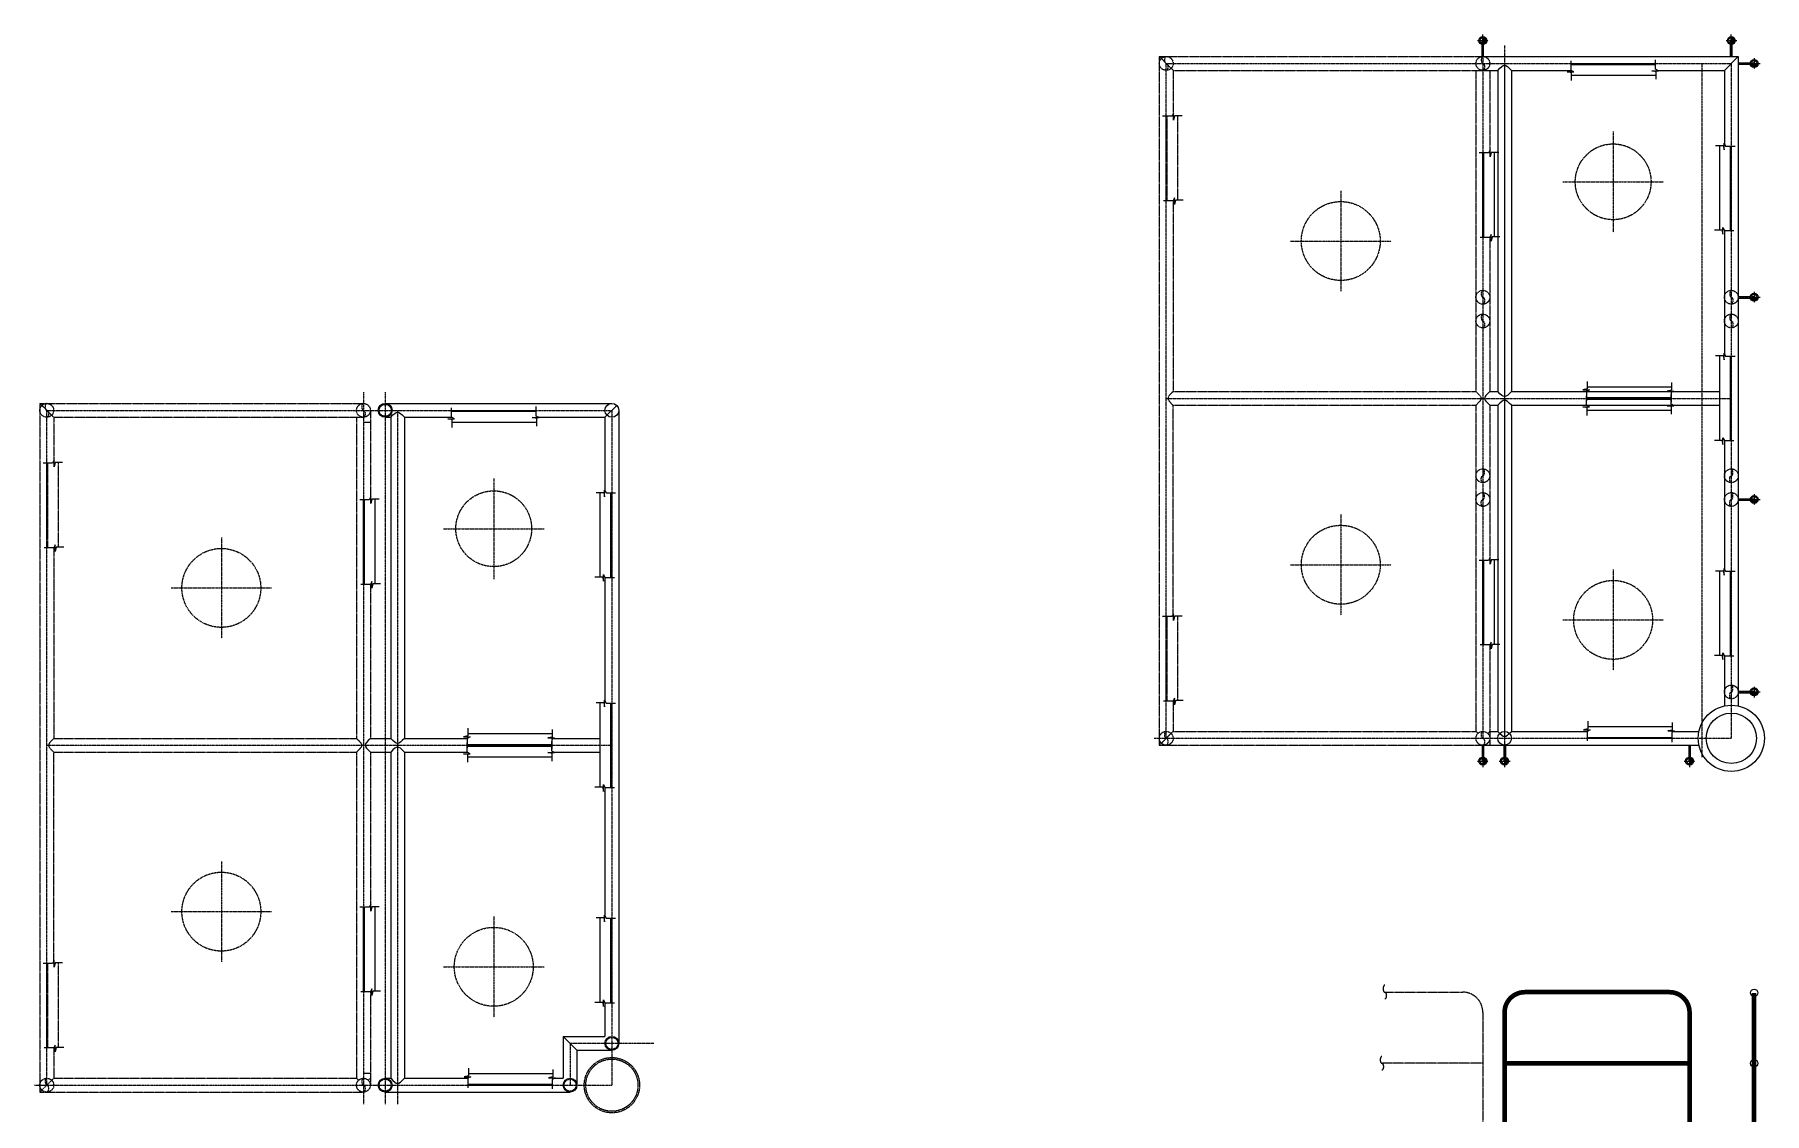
# Model space of a CAD drawing. Header units: inches. Extents: x -18249 to 140262, y -20124 to 30200.
# Drawn here: x 20064 to 31203, y 6952 to 13896 of the extents above; entities that cross this region are included whole.
import ezdxf

# ---------------------------------------------------------------- set-up
doc = ezdxf.new("R2010")
doc.units = ezdxf.units.IN
doc.header["$LTSCALE"] = 5
doc.header["$MEASUREMENT"] = 0
for name, pattern in [('CENTER', [2, 1.25, -0.25, 0.25, -0.25]), ('HIDDEN', [0.375, 0.25, -0.125]), ('PHANTOM2', [1.25, 0.625, -0.125, 0.125, -0.125, 0.125, -0.125])]:
    doc.linetypes.add(name, pattern=pattern)
for name, color, linetype, lineweight in [('CENTER LINE', 1, 'CENTER', 0), ('EXISTING', 8, 'PHANTOM2', 0), ('HATCH', 250, 'Continuous', 0), ('HIDDEN', 8, 'HIDDEN', 0), ('STRUCTURE', 3, 'Continuous', 25)]:
    doc.layers.add(name, color=color, linetype=linetype, lineweight=lineweight)
pattern_1 = [(45, (140174.7243, 70736.6536), (-2.65165043, 2.65165043), [])]

msp = doc.modelspace()

# ---------------------------------------------------------------- hatches: boundary and pattern name
at = {"layer": 'HATCH'}
h = msp.add_hatch(dxfattribs=at)
h.set_pattern_fill('ANSI31', color=256, scale=30)
h.set_pattern_definition(pattern_1)
edge = h.paths.add_edge_path()
edge.add_ellipse((29390.1448, 13848.0514), major_axis=(0, -9.75), ratio=0.5536199081, start_angle=180, end_angle=360, ccw=False)
edge.add_line((29390.1448, 13857.8014), (29390.1448, 13838.3014))
edge = h.paths.add_edge_path()
edge.add_line((29390.1448, 13838.3014), (29390.1448, 13857.8014))
edge.add_ellipse((29390.1448, 13867.5514), major_axis=(0, 9.75), ratio=0.5536199081, start_angle=180, end_angle=360)
edge.add_arc((29390.1448, 13857.8014), 19.5, 0, 90, ccw=False)
edge.add_arc((29390.1448, 13857.8014), 19.5, 270, 360, ccw=False)
h = msp.add_hatch(dxfattribs=at)
h.set_pattern_fill('ANSI31', color=256, scale=30)
h.set_pattern_definition([(45, (141774.7243, 70736.6536), (-2.65165043, 2.65165043), [])])
edge = h.paths.add_edge_path()
edge.add_ellipse((30990.1448, 13848.0514), major_axis=(0, -9.75), ratio=0.5536199081, start_angle=180, end_angle=360, ccw=False)
edge.add_line((30990.1448, 13857.8014), (30990.1448, 13838.3014))
edge = h.paths.add_edge_path()
edge.add_line((30990.1448, 13838.3014), (30990.1448, 13857.8014))
edge.add_ellipse((30990.1448, 13867.5514), major_axis=(0, 9.75), ratio=0.5536199081, start_angle=180, end_angle=360)
edge.add_arc((30990.1448, 13857.8014), 19.5, 0, 90, ccw=False)
edge.add_arc((30990.1448, 13857.8014), 19.5, 270, 360, ccw=False)
h = msp.add_hatch(dxfattribs=at)
h.set_pattern_fill('ANSI31', color=256, scale=30, angle=-90)
h.set_pattern_definition([(315, (88015.997, -97074.426), (2.65165043, 2.65165043), [])])
edge = h.paths.add_edge_path()
edge.add_ellipse((31127.3948, 13710.1536), major_axis=(-9.75, 0), ratio=0.5536199081, start_angle=180, end_angle=360, ccw=False)
edge.add_line((31137.1448, 13710.1536), (31117.6448, 13710.1536))
edge = h.paths.add_edge_path()
edge.add_line((31117.6448, 13710.1536), (31137.1448, 13710.1536))
edge.add_ellipse((31146.8948, 13710.1536), major_axis=(9.75, 0), ratio=0.5536199081, start_angle=180, end_angle=360)
edge.add_arc((31137.1448, 13710.1536), 19.5, -90, 0, ccw=False)
edge.add_arc((31137.1448, 13710.1536), 19.5, 180, 270, ccw=False)
h = msp.add_hatch(dxfattribs=at)
h.set_pattern_fill('ANSI31', color=256, scale=30, angle=-90)
h.set_pattern_definition([(315, (88015.997, -98578.778), (2.65165043, 2.65165043), [])])
edge = h.paths.add_edge_path()
edge.add_ellipse((31127.3948, 12205.8014), major_axis=(-9.75, 0), ratio=0.5536199081, start_angle=180, end_angle=360, ccw=False)
edge.add_line((31137.1448, 12205.8014), (31117.6448, 12205.8014))
edge = h.paths.add_edge_path()
edge.add_line((31117.6448, 12205.8014), (31137.1448, 12205.8014))
edge.add_ellipse((31146.8948, 12205.8014), major_axis=(9.75, 0), ratio=0.5536199081, start_angle=180, end_angle=360)
edge.add_arc((31137.1448, 12205.8014), 19.5, -90, 0, ccw=False)
edge.add_arc((31137.1448, 12205.8014), 19.5, 180, 270, ccw=False)
h = msp.add_hatch(dxfattribs=at)
h.set_pattern_fill('ANSI31', color=256, scale=30, angle=-90)
h.set_pattern_definition([(315, (88015.997, -99880.778), (2.65165043, 2.65165043), [])])
edge = h.paths.add_edge_path()
edge.add_ellipse((31127.3948, 10903.8014), major_axis=(-9.75, 0), ratio=0.5536199081, start_angle=180, end_angle=360, ccw=False)
edge.add_line((31137.1448, 10903.8014), (31117.6448, 10903.8014))
edge = h.paths.add_edge_path()
edge.add_line((31117.6448, 10903.8014), (31137.1448, 10903.8014))
edge.add_ellipse((31146.8948, 10903.8014), major_axis=(9.75, 0), ratio=0.5536199081, start_angle=180, end_angle=360)
edge.add_arc((31137.1448, 10903.8014), 19.5, -90, 0, ccw=False)
edge.add_arc((31137.1448, 10903.8014), 19.5, 180, 270, ccw=False)
h = msp.add_hatch(dxfattribs=at)
h.set_pattern_fill('ANSI31', color=256, scale=30, angle=-90)
h.set_pattern_definition([(315, (88015.997, -101119.778), (2.65165043, 2.65165043), [])])
edge = h.paths.add_edge_path()
edge.add_ellipse((31127.3948, 9664.8014), major_axis=(-9.75, 0), ratio=0.5536199081, start_angle=180, end_angle=360, ccw=False)
edge.add_line((31137.1448, 9664.8014), (31117.6448, 9664.8014))
edge = h.paths.add_edge_path()
edge.add_line((31117.6448, 9664.8014), (31137.1448, 9664.8014))
edge.add_ellipse((31146.8948, 9664.8014), major_axis=(9.75, 0), ratio=0.5536199081, start_angle=180, end_angle=360)
edge.add_arc((31137.1448, 9664.8014), 19.5, -90, 0, ccw=False)
edge.add_arc((31137.1448, 9664.8014), 19.5, 180, 270, ccw=False)
h = msp.add_hatch(dxfattribs=at)
h.set_pattern_fill('ANSI31', color=256, scale=30)
h.set_pattern_definition(pattern_1)
edge = h.paths.add_edge_path()
edge.add_ellipse((29390.1448, 9229.5514), major_axis=(0, 9.75), ratio=0.5536199081, start_angle=0, end_angle=180)
edge.add_line((29390.1448, 9219.8014), (29390.1448, 9239.3014))
edge = h.paths.add_edge_path()
edge.add_ellipse((29390.1448, 9210.0514), major_axis=(0, -9.75), ratio=0.5536199081, start_angle=0, end_angle=180, ccw=False)
edge.add_arc((29390.1448, 9219.8014), 19.5, 271.921775493, 360)
edge.add_arc((29390.1448, 9219.8014), 19.5, 0, 90)
edge.add_line((29390.1448, 9239.3014), (29390.1448, 9219.8014))
h = msp.add_hatch(dxfattribs=at)
h.set_pattern_fill('ANSI31', color=256, scale=30)
h.set_pattern_definition([(45, (140314.7243, 70736.6536), (-2.65165043, 2.65165043), [])])
edge = h.paths.add_edge_path()
edge.add_ellipse((29530.1448, 9229.5514), major_axis=(0, 9.75), ratio=0.5536199081, start_angle=0, end_angle=180)
edge.add_line((29530.1448, 9219.8014), (29530.1448, 9239.3014))
edge = h.paths.add_edge_path()
edge.add_ellipse((29530.1448, 9210.0514), major_axis=(0, -9.75), ratio=0.5536199081, start_angle=0, end_angle=180, ccw=False)
edge.add_arc((29530.1448, 9219.8014), 19.5, 270, 360)
edge.add_arc((29530.1448, 9219.8014), 19.5, 0, 90)
edge.add_line((29530.1448, 9239.3014), (29530.1448, 9219.8014))
h = msp.add_hatch(dxfattribs=at)
h.set_pattern_fill('ANSI31', color=256, scale=30)
h.set_pattern_definition([(45, (141505.7243, 70736.6536), (-2.65165043, 2.65165043), [])])
edge = h.paths.add_edge_path()
edge.add_ellipse((30721.1448, 9229.5514), major_axis=(0, 9.75), ratio=0.5536199081, start_angle=0, end_angle=180)
edge.add_line((30721.1448, 9219.8014), (30721.1448, 9239.3014))
edge = h.paths.add_edge_path()
edge.add_ellipse((30721.1448, 9210.0514), major_axis=(0, -9.75), ratio=0.5536199081, start_angle=0, end_angle=180, ccw=False)
edge.add_arc((30721.1448, 9219.8014), 19.5, 270, 360)
edge.add_arc((30721.1448, 9219.8014), 19.5, 0, 90)
edge.add_line((30721.1448, 9239.3014), (30721.1448, 9219.8014))

# ---------------------------------------------------------------- linework, layer by layer
at = {"layer": 'CENTER LINE'}
for p, q in [((29356.22426, 13857.8014), (29425.72426, 13857.8014)), ((29390.1448, 13755.3014), (29390.1448, 13896.44919)), ((29390.1448, 13827.00656), (29390.1448, 9366.8014)), ((29530.1448, 13827.00656), (29530.1448, 9366.8014)), ((30956.22426, 13857.8014), (31025.72426, 13857.8014)), ((30990.1448, 13755.3014), (30990.1448, 13896.44919)), ((27351.1448, 9366.8014), (27351.1448, 13710.8014)), ((27351.1448, 13710.8014), (30990.1448, 13710.8014)), ((27351.1448, 13516.77501), (27351.1448, 13710.8014)), ((29530.1448, 13710.8014), (29530.1448, 9244.08002)), ((30801.1448, 13710.8014), (30801.1448, 9244.08002)), ((30990.1448, 13710.8014), (30990.1448, 9366.8014)), ((31034.6448, 13710.1536), (31175.79259, 13710.1536)), ((31137.1448, 13744.07415), (31137.1448, 13674.57415)), ((30229.1448, 13272.72194), (30229.1448, 12624.88085)), ((29905.22426, 12948.8014), (30553.06534, 12948.8014)), ((28475.1448, 12891.72194), (28475.1448, 12243.88085)), ((28151.22426, 12567.8014), (28799.06534, 12567.8014)), ((31034.6448, 12205.8014), (31175.79259, 12205.8014)), ((31137.1448, 12239.72194), (31137.1448, 12170.22194)), ((22181.6448, 11593.89121), (22181.6448, 7010.96467)), ((22321.6448, 11593.89121), (22321.6448, 7010.96467)), ((20142.6448, 7133.68605), (20142.6448, 11477.68605)), ((20142.6448, 11477.68605), (23781.6448, 11477.68605)), ((20142.6448, 11283.65966), (20142.6448, 11477.68605)), ((22401.6448, 11477.68605), (22401.6448, 7010.96467)), ((23781.6448, 11477.68605), (23781.6448, 7133.68605)), ((27351.1448, 11554.8014), (30990.1448, 11554.8014)), ((23020.6448, 11039.60659), (23020.6448, 10391.7655)), ((31137.1448, 10937.72194), (31137.1448, 10868.22194)), ((28475.1448, 10807.72194), (28475.1448, 10159.88085)), ((31034.6448, 10903.8014), (31175.79259, 10903.8014)), ((22696.72426, 10715.68605), (23344.56534, 10715.68605)), ((21266.6448, 10658.60659), (21266.6448, 10010.7655)), ((28151.22426, 10483.8014), (28799.06534, 10483.8014)), ((30229.1448, 10452.72194), (30229.1448, 9804.88085)), ((20942.72426, 10334.68605), (21590.56534, 10334.68605)), ((29905.22426, 10128.8014), (30553.06534, 10128.8014)), ((31137.1448, 9698.72194), (31137.1448, 9629.22194)), ((31034.6448, 9664.8014), (31175.79259, 9664.8014)), ((27272.56534, 9366.8014), (30990.1448, 9366.8014)), ((20142.6448, 9321.68605), (23781.6448, 9321.68605)), ((29390.1448, 9322.3014), (29390.1448, 9181.1536)), ((29530.1448, 9322.3014), (29530.1448, 9181.1536)), ((29530.1448, 9322.3014), (29530.1448, 9181.1536)), ((30721.1448, 9322.3014), (30721.1448, 9181.1536)), ((29356.22426, 9219.8014), (29425.72426, 9219.8014)), ((29496.22426, 9219.8014), (29565.72426, 9219.8014)), ((30687.22426, 9219.8014), (30756.72426, 9219.8014)), ((21266.6448, 8574.60659), (21266.6448, 7926.7655)), ((20942.72426, 8250.68605), (21590.56534, 8250.68605)), ((23020.6448, 8219.60659), (23020.6448, 7571.7655)), ((22696.72426, 7895.68605), (23344.56534, 7895.68605)), ((23512.1448, 7403.18605), (23512.1448, 7133.68605)), ((23512.1448, 7403.18605), (24051.1448, 7403.18605)), ((20064.06534, 7133.68605), (23781.6448, 7133.68605))]:
    msp.add_line(p, q, dxfattribs=at)
for centre, radius in [((30229.1448, 12948.8014), 244), ((28475.1448, 12567.8014), 254), ((23020.6448, 10715.68605), 244), ((28475.1448, 10483.8014), 254), ((21266.6448, 10334.68605), 254), ((30229.1448, 10128.8014), 254), ((21266.6448, 8250.68605), 254), ((23020.6448, 7895.68605), 254)]:
    msp.add_circle(centre, radius, dxfattribs=at)
at = {"layer": 'EXISTING'}
for p, q in [((27306.6448, 13755.3014), (29390.1448, 13755.3014)), ((27306.6448, 13755.3014), (27306.6448, 9322.3014)), ((27306.6448, 13755.3014), (27395.6448, 13666.3014)), ((27395.6448, 13666.3014), (29390.1448, 13666.3014)), ((27395.6448, 13666.3014), (27395.6448, 13384.60702)), ((29345.6448, 13666.3014), (29345.6448, 11599.3014)), ((29434.6448, 13666.3014), (29434.6448, 13148.60702)), ((27351.1448, 12826.8014), (27351.1448, 13370.8014)), ((27357.1448, 12826.8014), (27357.1448, 13370.8014)), ((27426.1448, 12830.3014), (27426.1448, 13374.3014)), ((27395.6448, 12826.8014), (27395.6448, 11599.3014)), ((29434.6448, 12590.8014), (29434.6448, 11599.3014)), ((27395.6448, 11599.3014), (29345.6448, 11599.3014)), ((20098.1448, 11522.18605), (22181.6448, 11522.18605)), ((20098.1448, 11522.18605), (20098.1448, 7089.18605)), ((20098.1448, 11522.18605), (20187.1448, 11433.18605)), ((22226.1448, 11477.68605), (22226.1448, 10915.49167)), ((27395.6448, 11510.3014), (29345.6448, 11510.3014)), ((27395.6448, 10164.10702), (27395.6448, 11510.3014)), ((29345.6448, 11510.3014), (29345.6448, 9411.3014)), ((29434.6448, 11510.3014), (29434.6448, 10525.60702)), ((20187.1448, 11433.18605), (22181.6448, 11433.18605)), ((20187.1448, 11433.18605), (20187.1448, 11151.49167)), ((22137.1448, 11433.18605), (22137.1448, 9366.18605)), ((20217.6448, 10597.18605), (20217.6448, 11141.18605)), ((20142.6448, 10593.68605), (20142.6448, 11137.68605)), ((20148.6448, 10593.68605), (20148.6448, 11137.68605)), ((20187.1448, 10593.68605), (20187.1448, 9366.18605)), ((22226.1448, 10357.68605), (22226.1448, 9366.18605)), ((27351.1448, 9606.3014), (27351.1448, 10150.3014)), ((27357.1448, 9606.3014), (27357.1448, 10150.3014)), ((27426.1448, 9609.8014), (27426.1448, 10153.8014)), ((29434.6448, 9967.8014), (29434.6448, 9322.3014)), ((27395.6448, 9606.3014), (27395.6448, 9411.3014)), ((20187.1448, 9366.18605), (22137.1448, 9366.18605)), ((27306.6448, 9322.3014), (27395.6448, 9411.3014)), ((27395.6448, 9411.3014), (29345.6448, 9411.3014)), ((20187.1448, 9277.18605), (22137.1448, 9277.18605)), ((20187.1448, 7930.99167), (20187.1448, 9277.18605)), ((22137.1448, 9277.18605), (22137.1448, 7178.18605)), ((22226.1448, 9277.18605), (22226.1448, 8292.49167)), ((27306.6448, 9322.3014), (29390.1448, 9322.3014)), ((20142.6448, 7373.18605), (20142.6448, 7917.18605)), ((20148.6448, 7373.18605), (20148.6448, 7917.18605)), ((20217.6448, 7376.68605), (20217.6448, 7920.68605)), ((22226.1448, 7734.68605), (22226.1448, 7133.68605)), ((28758.01068, 7732.53825), (29260.1448, 7732.53825)), ((29390.1448, 7602.53825), (29390.1448, 6649.48273)), ((20187.1448, 7373.18605), (20187.1448, 7178.18605)), ((29390.1448, 7274.53825), (28739.51068, 7274.53825)), ((20098.1448, 7089.18605), (20187.1448, 7178.18605)), ((20187.1448, 7178.18605), (22137.1448, 7178.18605)), ((20098.1448, 7089.18605), (22181.6448, 7089.18605))]:
    msp.add_line(p, q, dxfattribs=at)
for points in [[(27395.6448, 11599.3014), (27381.04323, 11584.52601), (27370.61355, 11572.87952), (27364.35573, 11563.31898), (27362.2698, 11554.8014), (27364.35573, 11546.28382), (27370.61355, 11536.72327), (27381.04323, 11525.07679), (27395.6448, 11510.3014)], [(29345.6448, 11599.3014), (29360.24636, 11584.52601), (29370.67605, 11572.87952), (29376.93386, 11563.31898), (29379.0198, 11554.8014), (29376.93386, 11546.28382), (29370.67605, 11536.72327), (29360.24636, 11525.07679), (29345.6448, 11510.3014)], [(20187.1448, 9366.18605), (20172.54323, 9351.41066), (20162.11355, 9339.76417), (20155.85573, 9330.20362), (20153.7698, 9321.68605), (20155.85573, 9313.16847), (20162.11355, 9303.60792), (20172.54323, 9291.96144), (20187.1448, 9277.18605)], [(22137.1448, 9366.18605), (22151.74636, 9351.41066), (22162.17605, 9339.76417), (22168.43386, 9330.20362), (22170.5198, 9321.68605), (22168.43386, 9313.16847), (22162.17605, 9303.60792), (22151.74636, 9291.96144), (22137.1448, 9277.18605)], [(29360.42019, 9396.69983), (29345.6448, 9411.3014)], [(29434.6448, 9411.3014), (29421.53383, 9398.34468)], [(22151.92019, 7163.58448), (22137.1448, 7178.18605)], [(22226.1448, 7178.18605), (22213.03383, 7165.22933)]]:
    msp.add_lwpolyline(points, dxfattribs=at)
for radius in [178, 168]:
    msp.add_circle((23781.6448, 7133.68605), radius, dxfattribs=at)
msp.add_arc((29260.1448, 7602.53825), 130, 0, 90, dxfattribs=at)
at = {"layer": 'HATCH'}
for p, q in [((29385.1448, 13755.3014), (29385.1448, 13832.7964)), ((29395.1448, 13755.01961), (29395.1448, 13832.7964)), ((30985.1448, 13755.3014), (30985.1448, 13832.7964)), ((30995.1448, 13755.01961), (30995.1448, 13832.7964)), ((31034.36301, 13705.1536), (31112.1398, 13705.1536)), ((31034.6448, 13715.1536), (31112.1398, 13715.1536)), ((31034.36301, 12200.8014), (31112.1398, 12200.8014)), ((31034.6448, 12210.8014), (31112.1398, 12210.8014)), ((31034.36301, 10898.8014), (31112.1398, 10898.8014)), ((31034.6448, 10908.8014), (31112.1398, 10908.8014)), ((31034.36301, 9659.8014), (31112.1398, 9659.8014)), ((31034.6448, 9669.8014), (31112.1398, 9669.8014)), ((22853.37205, 9396.68605), (23397.37205, 9396.68605)), ((22849.87205, 9327.68605), (23393.87205, 9327.68605)), ((22849.87205, 9321.68605), (23393.87205, 9321.68605)), ((22849.87205, 9321.68605), (23393.87205, 9321.68605)), ((22849.87205, 9315.68605), (23393.87205, 9315.68605)), ((22853.37205, 9246.68605), (23397.37205, 9246.68605)), ((29385.1448, 9322.3014), (29385.1448, 9244.8064)), ((29395.1448, 9322.58319), (29395.1448, 9244.8064)), ((29525.1448, 9322.3014), (29525.1448, 9244.8064)), ((29535.1448, 9322.58319), (29535.1448, 9244.8064)), ((30716.1448, 9322.3014), (30716.1448, 9244.8064)), ((30726.1448, 9322.58319), (30726.1448, 9244.8064)), ((22181.6448, 7734.68605), (22181.6448, 8278.68605)), ((22187.6448, 7734.68605), (22187.6448, 8278.68605)), ((22256.6448, 7738.18605), (22256.6448, 8282.18605)), ((23706.6448, 7668.18605), (23706.6448, 8212.18605)), ((23775.6448, 7664.68605), (23775.6448, 8208.68605)), ((23781.6448, 7664.68605), (23781.6448, 8208.68605)), ((22226.1448, 7208.68605), (22181.6448, 7208.68605))]:
    msp.add_line(p, q, dxfattribs=at)
for points in [[(29961.72426, 13601.44919), (29961.72426, 13650.44919), (29933.72426, 13656.44919), (29976.72426, 13656.44919), (29958.22426, 13666.3014), (29958.22426, 13727.44919)], [(30505.72426, 13608.8014), (30505.72426, 13657.8014), (30477.72426, 13663.8014), (30520.72426, 13663.8014), (30502.22426, 13673.6536), (30502.22426, 13734.8014)], [(27453.1448, 13374.3014), (27404.1448, 13374.3014), (27398.1448, 13346.3014), (27398.1448, 13389.3014), (27388.29259, 13370.8014), (27327.1448, 13370.8014)], [(29492.1448, 13138.3014), (29443.1448, 13138.3014), (29437.1448, 13110.3014), (29437.1448, 13153.3014), (29427.29259, 13134.8014), (29366.1448, 13134.8014)], [(30888.1448, 13182.8014), (30937.1448, 13182.8014), (30943.1448, 13154.8014), (30943.1448, 13197.8014), (30952.997, 13179.3014), (31014.1448, 13179.3014)], [(27460.497, 12830.3014), (27411.497, 12830.3014), (27405.497, 12802.3014), (27405.497, 12845.3014), (27395.6448, 12826.8014), (27334.497, 12826.8014)], [(29499.497, 12594.3014), (29450.497, 12594.3014), (29444.497, 12566.3014), (29444.497, 12609.3014), (29434.6448, 12590.8014), (29373.497, 12590.8014)], [(30880.79259, 12638.8014), (30929.79259, 12638.8014), (30935.79259, 12610.8014), (30935.79259, 12653.8014), (30945.6448, 12635.3014), (31006.79259, 12635.3014)], [(30888.1448, 11830.3014), (30937.1448, 11830.3014), (30943.1448, 11802.3014), (30943.1448, 11845.3014), (30952.997, 11826.8014), (31014.1448, 11826.8014)], [(30061.87205, 11664.1536), (30061.87205, 11615.1536), (30033.87205, 11609.1536), (30076.87205, 11609.1536), (30058.37205, 11599.3014), (30058.37205, 11538.1536)], [(30605.87205, 11656.8014), (30605.87205, 11607.8014), (30577.87205, 11601.8014), (30620.87205, 11601.8014), (30602.37205, 11591.94919), (30602.37205, 11530.8014)], [(22753.22426, 11368.33384), (22753.22426, 11417.33384), (22725.22426, 11423.33384), (22768.22426, 11423.33384), (22749.72426, 11433.18605), (22749.72426, 11494.33384)], [(23297.22426, 11375.68605), (23297.22426, 11424.68605), (23269.22426, 11430.68605), (23312.22426, 11430.68605), (23293.72426, 11440.53825), (23293.72426, 11501.68605)], [(30061.87205, 11445.44919), (30061.87205, 11494.44919), (30033.87205, 11500.44919), (30076.87205, 11500.44919), (30058.37205, 11510.3014), (30058.37205, 11571.44919)], [(30605.87205, 11452.8014), (30605.87205, 11501.8014), (30577.87205, 11507.8014), (30620.87205, 11507.8014), (30602.37205, 11517.6536), (30602.37205, 11578.8014)], [(30880.79259, 11286.3014), (30929.79259, 11286.3014), (30935.79259, 11258.3014), (30935.79259, 11301.3014), (30945.6448, 11282.8014), (31006.79259, 11282.8014)], [(20244.6448, 11141.18605), (20195.6448, 11141.18605), (20189.6448, 11113.18605), (20189.6448, 11156.18605), (20179.79259, 11137.68605), (20118.6448, 11137.68605)], [(22283.6448, 10905.18605), (22234.6448, 10905.18605), (22228.6448, 10877.18605), (22228.6448, 10920.18605), (22218.79259, 10901.68605), (22157.6448, 10901.68605)], [(23679.6448, 10949.68605), (23728.6448, 10949.68605), (23734.6448, 10921.68605), (23734.6448, 10964.68605), (23744.497, 10946.18605), (23805.6448, 10946.18605)], [(20251.997, 10597.18605), (20202.997, 10597.18605), (20196.997, 10569.18605), (20196.997, 10612.18605), (20187.1448, 10593.68605), (20125.997, 10593.68605)], [(29492.1448, 10515.3014), (29443.1448, 10515.3014), (29437.1448, 10487.3014), (29437.1448, 10530.3014), (29427.29259, 10511.8014), (29366.1448, 10511.8014)], [(22290.997, 10361.18605), (22241.997, 10361.18605), (22235.997, 10333.18605), (22235.997, 10376.18605), (22226.1448, 10357.68605), (22164.997, 10357.68605)], [(23672.29259, 10405.68605), (23721.29259, 10405.68605), (23727.29259, 10377.68605), (23727.29259, 10420.68605), (23737.1448, 10402.18605), (23798.29259, 10402.18605)], [(30888.1448, 10445.3014), (30937.1448, 10445.3014), (30943.1448, 10417.3014), (30943.1448, 10460.3014), (30952.997, 10441.8014), (31014.1448, 10441.8014)], [(27453.1448, 10153.8014), (27404.1448, 10153.8014), (27398.1448, 10125.8014), (27398.1448, 10168.8014), (27388.29259, 10150.3014), (27327.1448, 10150.3014)], [(29499.497, 9971.3014), (29450.497, 9971.3014), (29444.497, 9943.3014), (29444.497, 9986.3014), (29434.6448, 9967.8014), (29373.497, 9967.8014)], [(30880.79259, 9901.3014), (30929.79259, 9901.3014), (30935.79259, 9873.3014), (30935.79259, 9916.3014), (30945.6448, 9897.8014), (31006.79259, 9897.8014)], [(23679.6448, 9597.18605), (23728.6448, 9597.18605), (23734.6448, 9569.18605), (23734.6448, 9612.18605), (23744.497, 9593.68605), (23805.6448, 9593.68605)], [(27460.497, 9609.8014), (27411.497, 9609.8014), (27405.497, 9581.8014), (27405.497, 9624.8014), (27395.6448, 9606.3014), (27334.497, 9606.3014)], [(30065.72426, 9476.1536), (30065.72426, 9427.1536), (30037.72426, 9421.1536), (30080.72426, 9421.1536), (30062.22426, 9411.3014), (30062.22426, 9350.1536)], [(30609.72426, 9468.8014), (30609.72426, 9419.8014), (30581.72426, 9413.8014), (30624.72426, 9413.8014), (30606.22426, 9403.94919), (30606.22426, 9342.8014)], [(22853.37205, 9431.03825), (22853.37205, 9382.03825), (22825.37205, 9376.03825), (22868.37205, 9376.03825), (22849.87205, 9366.18605), (22849.87205, 9305.03825)], [(23397.37205, 9423.68605), (23397.37205, 9374.68605), (23369.37205, 9368.68605), (23412.37205, 9368.68605), (23393.87205, 9358.83384), (23393.87205, 9297.68605)], [(22853.37205, 9212.33384), (22853.37205, 9261.33384), (22825.37205, 9267.33384), (22868.37205, 9267.33384), (22849.87205, 9277.18605), (22849.87205, 9338.33384)], [(23397.37205, 9219.68605), (23397.37205, 9268.68605), (23369.37205, 9274.68605), (23412.37205, 9274.68605), (23393.87205, 9284.53825), (23393.87205, 9345.68605)], [(23672.29259, 9053.18605), (23721.29259, 9053.18605), (23727.29259, 9025.18605), (23727.29259, 9068.18605), (23737.1448, 9049.68605), (23798.29259, 9049.68605)], [(22283.6448, 8282.18605), (22234.6448, 8282.18605), (22228.6448, 8254.18605), (22228.6448, 8297.18605), (22218.79259, 8278.68605), (22157.6448, 8278.68605)], [(23679.6448, 8212.18605), (23728.6448, 8212.18605), (23734.6448, 8184.18605), (23734.6448, 8227.18605), (23744.497, 8208.68605), (23805.6448, 8208.68605)], [(20244.6448, 7920.68605), (20195.6448, 7920.68605), (20189.6448, 7892.68605), (20189.6448, 7935.68605), (20179.79259, 7917.18605), (20118.6448, 7917.18605)], [(22290.997, 7738.18605), (22241.997, 7738.18605), (22235.997, 7710.18605), (22235.997, 7753.18605), (22226.1448, 7734.68605), (22164.997, 7734.68605)], [(23672.29259, 7668.18605), (23721.29259, 7668.18605), (23727.29259, 7640.18605), (23727.29259, 7683.18605), (23737.1448, 7664.68605), (23798.29259, 7664.68605)], [(20251.997, 7376.68605), (20202.997, 7376.68605), (20196.997, 7348.68605), (20196.997, 7391.68605), (20187.1448, 7373.18605), (20125.997, 7373.18605)], [(22857.22426, 7243.03825), (22857.22426, 7194.03825), (22829.22426, 7188.03825), (22872.22426, 7188.03825), (22853.72426, 7178.18605), (22853.72426, 7117.03825)], [(23401.22426, 7235.68605), (23401.22426, 7186.68605), (23373.22426, 7180.68605), (23416.22426, 7180.68605), (23397.72426, 7170.83384), (23397.72426, 7109.68605)]]:
    msp.add_lwpolyline(points, dxfattribs=at)
for centre, radius in [((29390.1448, 13857.8014), 25.5), ((29390.1448, 13857.8014), 19.5), ((30990.1448, 13857.8014), 25.5), ((30990.1448, 13857.8014), 19.5), ((31137.1448, 13710.1536), 25.5), ((31137.1448, 13710.1536), 19.5), ((31137.1448, 12205.8014), 25.5), ((31137.1448, 12205.8014), 19.5), ((31137.1448, 10903.8014), 25.5), ((31137.1448, 10903.8014), 19.5), ((31137.1448, 9664.8014), 25.5), ((31137.1448, 9664.8014), 19.5), ((29390.1448, 9219.8014), 25.5), ((29390.1448, 9219.8014), 19.5), ((29530.1448, 9219.8014), 25.5), ((29530.1448, 9219.8014), 19.5), ((30721.1448, 9219.8014), 25.5), ((30721.1448, 9219.8014), 19.5)]:
    msp.add_circle(centre, radius, dxfattribs=at)
at = {"layer": 'HATCH', "extrusion": (0, 0, -1)}
for centre, major_axis, start_param, end_param in [((29390.1448, 13848.0514), (0, -9.75), 0, 3.1415926536), ((30990.1448, 13848.0514), (0, -9.75), 0, 3.1415926536), ((31127.3948, 13710.1536), (-9.75, 0), 0, 3.1415926536), ((31127.3948, 12205.8014), (-9.75, 0), 0, 3.1415926536), ((31127.3948, 10903.8014), (-9.75, 0), 0, 3.1415926536), ((31127.3948, 9664.8014), (-9.75, 0), 0, 3.1415926536), ((29390.1448, 9210.0514), (0, -9.75), 3.1415926536, 6.2831853072), ((29530.1448, 9210.0514), (0, -9.75), 3.1415926536, 6.2831853072), ((30721.1448, 9210.0514), (0, -9.75), 3.1415926536, 6.2831853072)]:
    msp.add_ellipse(centre, major_axis=major_axis, ratio=0.5536199081, start_param=start_param, end_param=end_param, dxfattribs=at)
at = {"layer": 'HATCH'}
for centre, major_axis, start_param, end_param in [((29390.1448, 13867.5514), (0, 9.75), 3.1415926536, 6.2831853072), ((30990.1448, 13867.5514), (0, 9.75), 3.1415926536, 6.2831853072), ((31146.8948, 13710.1536), (9.75, 0), 3.1415926536, 6.2831853072), ((31146.8948, 12205.8014), (9.75, 0), 3.1415926536, 6.2831853072), ((31146.8948, 10903.8014), (9.75, 0), 3.1415926536, 6.2831853072), ((31146.8948, 9664.8014), (9.75, 0), 3.1415926536, 6.2831853072), ((29390.1448, 9229.5514), (0, 9.75), 0, 3.1415926536), ((29530.1448, 9229.5514), (0, 9.75), 0, 3.1415926536), ((30721.1448, 9229.5514), (0, 9.75), 0, 3.1415926536)]:
    msp.add_ellipse(centre, major_axis=major_axis, ratio=0.5536199081, start_param=start_param, end_param=end_param, dxfattribs=at)
at = {"layer": 'HIDDEN'}
for centre, radius in [((27351.1448, 13710.8014), 44.5), ((29390.1448, 13710.8014), 44.5), ((29390.1448, 12205.8014), 44.5), ((30990.1448, 12205.8014), 44.5), ((29390.1448, 12052.8014), 44.5), ((30990.1448, 12052.8014), 44.5), ((20142.6448, 11477.68605), 44.5), ((22181.6448, 11477.68605), 44.5), ((22321.6448, 11477.68605), 38.6548), ((29390.1448, 11056.8014), 44.5), ((30990.1448, 11056.8014), 44.5), ((29390.1448, 10903.8014), 44.5), ((30990.1448, 10903.8014), 44.5), ((30990.1448, 9664.8014), 44.5), ((27351.1448, 9366.8014), 44.5), ((29390.1448, 9366.8014), 44.5), ((23781.6448, 7403.18605), 38.6548), ((20142.6448, 7133.68605), 44.5), ((22181.6448, 7133.68605), 44.5), ((22321.6448, 7133.68605), 38.6548), ((23512.1448, 7133.68605), 38.6548)]:
    msp.add_circle(centre, radius, dxfattribs=at)
for centre, ratio, start_param, end_param in [((27351.1448, 13733.0514), 0.4897884991, 0, 3.1415926536), ((29390.1448, 13733.0514), 0.4897884991, 0, 3.1415926536), ((29390.1448, 12228.0514), 0.4754812386, 0, 3.1415926536), ((30990.1448, 12228.0514), 0.4754812386, 0, 3.1415926536), ((29390.1448, 12075.0514), 0.4754812386, 0, 3.1415926536), ((30990.1448, 12075.0514), 0.4754812386, 0, 3.1415926536), ((20142.6448, 11499.93605), 0.4897884991, 0, 3.1415926536), ((22181.6448, 11499.93605), 0.4897884991, 0, 3.1415926536), ((29390.1448, 11079.0514), 0.4754812386, 3.1415926536, 6.2831853072), ((30990.1448, 11079.0514), 0.4754812386, 3.1415926536, 6.2831853072), ((29390.1448, 10926.0514), 0.4754812386, 3.1415926536, 6.2831853072), ((30990.1448, 10926.0514), 0.4754812386, 3.1415926536, 6.2831853072), ((30990.1448, 9687.0514), 0.4754812386, 3.1415926536, 6.2831853072), ((27351.1448, 9389.0514), 0.4897884991, 0, 3.1415926536), ((29390.1448, 9389.0514), 0.4897884991, 0, 3.1415926536), ((20142.6448, 7155.93605), 0.4897884991, 0, 3.1415926536), ((22181.6448, 7155.93605), 0.4897884991, 0, 3.1415926536)]:
    msp.add_ellipse(centre, major_axis=(0, 22.25), ratio=ratio, start_param=start_param, end_param=end_param, dxfattribs=at)
at = {"layer": 'HIDDEN', "extrusion": (0, 0, -1)}
for centre, ratio, start_param, end_param in [((27351.1448, 13688.5514), 0.4897884991, 3.1415926536, 6.2831853072), ((29390.1448, 13688.5514), 0.4897884991, 3.1415926536, 6.2831853072), ((29390.1448, 12183.5514), 0.4754812386, 3.1415926536, 6.2831853072), ((30990.1448, 12183.5514), 0.4754812386, 3.1415926536, 6.2831853072), ((29390.1448, 12030.5514), 0.4754812386, 3.1415926536, 6.2831853072), ((30990.1448, 12030.5514), 0.4754812386, 3.1415926536, 6.2831853072), ((20142.6448, 11455.43605), 0.4897884991, 3.1415926536, 6.2831853072), ((22181.6448, 11455.43605), 0.4897884991, 3.1415926536, 6.2831853072), ((29390.1448, 11034.5514), 0.4754812386, 0, 3.1415926536), ((30990.1448, 11034.5514), 0.4754812386, 0, 3.1415926536), ((29390.1448, 10881.5514), 0.4754812386, 0, 3.1415926536), ((30990.1448, 10881.5514), 0.4754812386, 0, 3.1415926536), ((30990.1448, 9642.5514), 0.4754812386, 0, 3.1415926536), ((27351.1448, 9344.5514), 0.4897884991, 3.1415926536, 6.2831853072), ((29390.1448, 9344.5514), 0.4897884991, 3.1415926536, 6.2831853072), ((20142.6448, 7111.43605), 0.4897884991, 3.1415926536, 6.2831853072), ((22181.6448, 7111.43605), 0.4897884991, 3.1415926536, 6.2831853072)]:
    msp.add_ellipse(centre, major_axis=(0, -22.25), ratio=ratio, start_param=start_param, end_param=end_param, dxfattribs=at)
at = {"layer": 'STRUCTURE'}
for p, q in [((29390.1448, 13755.3014), (31034.6448, 13755.3014)), ((29958.22426, 13710.8014), (30502.22426, 13710.8014)), ((29958.22426, 13704.8014), (30502.22426, 13704.8014)), ((30945.6448, 13666.3014), (31034.6448, 13755.3014)), ((31034.6448, 13755.3014), (31034.6448, 9575.10106)), ((29390.1448, 13666.3014), (29485.6448, 13666.3014)), ((29485.6448, 13666.3014), (29485.6448, 11599.3014)), ((29574.6448, 13666.3014), (29958.22426, 13666.3014)), ((29574.6448, 13666.3014), (29574.6448, 11599.3014)), ((29961.72426, 13635.8014), (30505.72426, 13635.8014)), ((30516.02987, 13666.3014), (30945.6448, 13666.3014)), ((30945.6448, 13666.3014), (30945.6448, 13193.10702)), ((30915.1448, 12638.8014), (30915.1448, 13182.8014)), ((30984.1448, 12635.3014), (30984.1448, 13179.3014)), ((30990.1448, 12635.3014), (30990.1448, 13179.3014)), ((29390.1448, 12590.8014), (29390.1448, 13134.8014)), ((29396.1448, 12590.8014), (29396.1448, 13134.8014)), ((29465.1448, 12594.3014), (29465.1448, 13138.3014)), ((30945.6448, 12635.3014), (30945.6448, 11840.60702)), ((30915.1448, 11286.3014), (30915.1448, 11830.3014)), ((30984.1448, 11282.8014), (30984.1448, 11826.8014)), ((30990.1448, 11282.8014), (30990.1448, 11826.8014)), ((29434.6448, 11599.3014), (29485.6448, 11599.3014)), ((29574.6448, 11599.3014), (30915.1448, 11599.3014)), ((30061.87205, 11629.8014), (30605.87205, 11629.8014)), ((22321.6448, 11522.18605), (23781.6448, 11522.18605)), ((22321.6448, 11522.18605), (22357.1448, 11522.18605)), ((22749.72426, 11477.68605), (23293.72426, 11477.68605)), ((23737.1448, 11433.18605), (23813.11105, 11509.1523)), ((23826.1448, 11477.68605), (23826.1448, 7403.18605)), ((29434.6448, 11510.3014), (29485.6448, 11510.3014)), ((29485.6448, 11510.3014), (29485.6448, 9411.3014)), ((29574.6448, 11510.3014), (30915.1448, 11510.3014)), ((29574.6448, 11510.3014), (29574.6448, 9411.3014)), ((30058.37205, 11560.8014), (30602.37205, 11560.8014)), ((30058.37205, 11554.8014), (30602.37205, 11554.8014)), ((30058.37205, 11554.8014), (30602.37205, 11554.8014)), ((30058.37205, 11548.8014), (30602.37205, 11548.8014)), ((30061.87205, 11479.8014), (30605.87205, 11479.8014)), ((22181.6448, 11402.68605), (22226.1448, 11402.68605)), ((22321.6448, 11433.18605), (22357.1448, 11433.18605)), ((22357.1448, 11433.18605), (22357.1448, 9366.18605)), ((22446.1448, 11433.18605), (22749.72426, 11433.18605)), ((22446.1448, 11433.18605), (22446.1448, 9366.18605)), ((22749.72426, 11471.68605), (23293.72426, 11471.68605)), ((22753.22426, 11402.68605), (23297.22426, 11402.68605)), ((23307.52987, 11433.18605), (23737.1448, 11433.18605)), ((23737.1448, 11433.18605), (23737.1448, 10959.99167)), ((30945.6448, 11282.8014), (30945.6448, 10455.60702)), ((23706.6448, 10405.68605), (23706.6448, 10949.68605)), ((23775.6448, 10402.18605), (23775.6448, 10946.18605)), ((23781.6448, 10402.18605), (23781.6448, 10946.18605)), ((22181.6448, 10357.68605), (22181.6448, 10901.68605)), ((22187.6448, 10357.68605), (22187.6448, 10901.68605)), ((22256.6448, 10361.18605), (22256.6448, 10905.18605)), ((29390.1448, 9967.8014), (29390.1448, 10511.8014)), ((29396.1448, 9967.8014), (29396.1448, 10511.8014)), ((29465.1448, 9971.3014), (29465.1448, 10515.3014)), ((23737.1448, 10402.18605), (23737.1448, 9607.49167)), ((30915.1448, 9901.3014), (30915.1448, 10445.3014)), ((30984.1448, 9897.8014), (30984.1448, 10441.8014)), ((30990.1448, 9897.8014), (30990.1448, 10441.8014)), ((30945.6448, 9897.8014), (30945.6448, 9575.10106)), ((23706.6448, 9053.18605), (23706.6448, 9597.18605)), ((23775.6448, 9049.68605), (23775.6448, 9593.68605)), ((23781.6448, 9049.68605), (23781.6448, 9593.68605)), ((22226.1448, 9366.18605), (22357.1448, 9366.18605)), ((22446.1448, 9366.18605), (22849.87205, 9366.18605)), ((23407.67767, 9366.18605), (23706.6448, 9366.18605)), ((29434.6448, 9411.3014), (29485.6448, 9411.3014)), ((29574.6448, 9411.3014), (30062.22426, 9411.3014)), ((30062.22426, 9372.8014), (30606.22426, 9372.8014)), ((30062.22426, 9366.8014), (30606.22426, 9366.8014)), ((30065.72426, 9441.8014), (30609.72426, 9441.8014)), ((30620.02987, 9411.3014), (30781.84513, 9411.3014)), ((22226.1448, 9277.18605), (22357.1448, 9277.18605)), ((22357.1448, 9277.18605), (22357.1448, 7178.18605)), ((22446.1448, 9277.18605), (22849.87205, 9277.18605)), ((22446.1448, 9277.18605), (22446.1448, 7178.18605)), ((23407.67767, 9277.18605), (23706.6448, 9277.18605)), ((29390.1448, 9322.3014), (30781.84513, 9322.3014)), ((23737.1448, 9049.68605), (23737.1448, 8222.49167)), ((29660.1448, 7732.53825), (30591.1448, 7732.53825)), ((23737.1448, 7664.68605), (23737.1448, 7447.68605)), ((29530.1448, 6652.53825), (29530.1448, 7602.53825)), ((30721.1448, 7602.53825), (30721.1448, 6649.48273)), ((23467.6448, 7447.68605), (23467.6448, 7178.18605)), ((23467.6448, 7447.68605), (23737.1448, 7447.68605)), ((23556.6448, 7358.68605), (23467.6448, 7447.68605)), ((23556.6448, 7358.68605), (23556.6448, 7133.68605)), ((23556.6448, 7358.68605), (23781.6448, 7358.68605)), ((30721.1448, 7274.53825), (29530.1448, 7274.53825)), ((22321.6448, 7178.18605), (22357.1448, 7178.18605)), ((22446.1448, 7178.18605), (22853.72426, 7178.18605)), ((22853.72426, 7139.68605), (23397.72426, 7139.68605)), ((22853.72426, 7133.68605), (23397.72426, 7133.68605)), ((22857.22426, 7208.68605), (23401.22426, 7208.68605)), ((23411.52987, 7178.18605), (23467.6448, 7178.18605)), ((22321.6448, 7089.18605), (23512.1448, 7089.18605))]:
    msp.add_line(p, q, dxfattribs=at)
for points in [[(29485.6448, 13666.3014), (29500.42019, 13680.90296), (29512.06667, 13691.33265), (29521.62722, 13697.59046), (29530.1448, 13699.6764), (29538.66238, 13697.59046), (29548.22292, 13691.33265), (29559.86941, 13680.90296), (29574.6448, 13666.3014)], [(29434.6448, 11599.3014), (29420.04323, 11584.52601), (29409.61355, 11572.87952), (29403.35573, 11563.31898), (29401.2698, 11554.8014), (29403.35573, 11546.28382), (29409.61355, 11536.72327), (29420.04323, 11525.07679), (29434.6448, 11510.3014)], [(29574.6448, 11599.3014), (29559.86941, 11584.69983), (29548.22292, 11574.27015), (29538.66238, 11568.01233), (29530.1448, 11565.9264), (29521.62722, 11568.01233), (29512.06667, 11574.27015), (29500.42019, 11584.69983), (29485.6448, 11599.3014)], [(29574.6448, 11510.3014), (29559.86941, 11524.90296), (29548.22292, 11535.33265), (29538.66238, 11541.59046), (29530.1448, 11543.6764), (29521.62722, 11541.59046), (29512.06667, 11535.33265), (29500.42019, 11524.90296), (29485.6448, 11510.3014)], [(22357.1448, 11433.18605), (22371.92019, 11447.78761), (22383.56667, 11458.2173), (22393.12722, 11464.47511), (22401.6448, 11466.56105), (22410.16238, 11464.47511), (22419.72292, 11458.2173), (22431.36941, 11447.78761), (22446.1448, 11433.18605)], [(22226.1448, 9366.18605), (22211.54323, 9351.41066), (22201.11355, 9339.76417), (22194.85573, 9330.20362), (22192.7698, 9321.68605), (22194.85573, 9313.16847), (22201.11355, 9303.60792), (22211.54323, 9291.96144), (22226.1448, 9277.18605)], [(22446.1448, 9366.18605), (22431.36941, 9351.58448), (22419.72292, 9341.1548), (22410.16238, 9334.89698), (22401.6448, 9332.81105), (22393.12722, 9334.89698), (22383.56667, 9341.1548), (22371.92019, 9351.58448), (22357.1448, 9366.18605)], [(29485.6448, 9411.3014), (29500.42019, 9396.69983), (29512.06667, 9386.27015), (29521.62722, 9380.01233), (29530.1448, 9377.9264), (29538.66238, 9380.01233), (29548.22292, 9386.27015), (29559.86941, 9396.69983), (29574.6448, 9411.3014)], [(22446.1448, 9277.18605), (22431.36941, 9291.78761), (22419.72292, 9302.2173), (22410.16238, 9308.47511), (22401.6448, 9310.56105), (22393.12722, 9308.47511), (22383.56667, 9302.2173), (22371.92019, 9291.78761), (22357.1448, 9277.18605)], [(22357.1448, 7178.18605), (22371.92019, 7163.58448), (22383.56667, 7153.1548), (22393.12722, 7146.89698), (22401.6448, 7144.81105), (22410.16238, 7146.89698), (22419.72292, 7153.1548), (22431.36941, 7163.58448), (22446.1448, 7178.18605)]]:
    msp.add_lwpolyline(points, dxfattribs=at)
at = {"layer": 'STRUCTURE', "const_width": 30}
for points in [[(29530.1448, 6652.53825), (29530.1448, 7602.53825, -0.4142135624), (29660.1448, 7732.53825), (30125.6448, 7732.53825)], [(30721.1448, 6652.53825), (30721.1448, 7602.53825, 0.4142135624), (30591.1448, 7732.53825), (30125.6448, 7732.53825)]]:
    msp.add_lwpolyline(points, format="xyb", dxfattribs=at)
for points in [[(31137.1448, 6652.53825), (31137.1448, 7727.98273)], [(30125.6448, 7274.53825), (29530.1448, 7274.53825)], [(30125.6448, 7274.53825), (30721.1448, 7274.53825)]]:
    msp.add_lwpolyline(points, dxfattribs=at)
at = {"layer": 'STRUCTURE'}
for centre, radius in [((22321.6448, 11477.68605), 44.5), ((23781.6448, 11477.68605), 44.5), ((30990.1448, 9366.8014), 213), ((30990.1448, 9366.8014), 162), ((29530.1448, 9366.8014), 44.5), ((31137.1448, 7727.98273), 24), ((23781.6448, 7403.18605), 44.5), ((31137.1448, 7274.53825), 24), ((22321.6448, 7133.68605), 44.5), ((23512.1448, 7133.68605), 44.5)]:
    msp.add_circle(centre, radius, dxfattribs=at)
for centre, start, end in [((29660.1448, 7602.53825), 90, 180), ((30591.1448, 7602.53825), 0, 90)]:
    msp.add_arc(centre, 130, start, end, dxfattribs=at)
for points in [[(28758.01068, 7777.03824), (28747.81622, 7777.03824), (28747.81622, 7754.78825), (28747.81622, 7732.53825), (28758.01068, 7732.53825), (28768.20514, 7732.53825), (28768.20514, 7710.28826), (28768.20514, 7688.03826), (28758.01068, 7688.03826)], [(28739.51068, 7319.03824), (28729.31622, 7319.03824), (28729.31622, 7296.78825), (28729.31622, 7274.53825), (28739.51068, 7274.53825), (28749.70514, 7274.53825), (28749.70514, 7252.28826), (28749.70514, 7230.03826), (28739.51068, 7230.03826)]]:
    msp.add_rational_spline(points, [1, 0.707106781187, 1, 0.707106781187, 1, 0.707106781187, 1, 0.707106781187, 1], degree=2, knots=[0, 0, 0, 1.5707963268, 1.5707963268, 3.1415926536, 3.1415926536, 4.7123889804, 4.7123889804, 6.2831853072, 6.2831853072, 6.2831853072], dxfattribs=at)

doc.saveas('drawing.dxf')
